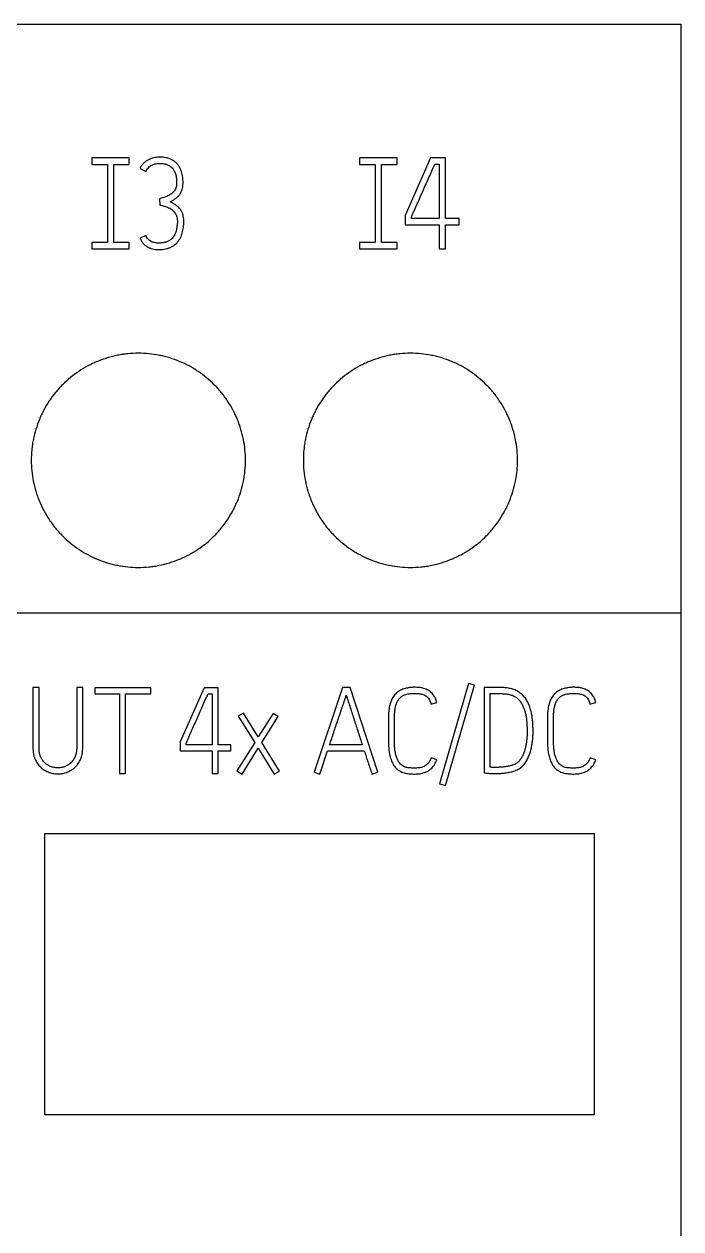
# Model space of a CAD drawing. Extents: x 0 to 420, y 0 to 297.
# Drawn here: x 133.32 to 145.58, y 210.68 to 233.19 of the extents above; entities that cross this region are included whole.
import ezdxf

# ---------------------------------------------------------------- set-up
doc = ezdxf.new("R2010")
doc.units = 0
doc.header["$LTSCALE"] = 23.1
doc.layers.add('10000_FRONT', color=7, linetype='CONTINUOUS')
doc.layers.add('10500_FRONT_LABELING', color=7, linetype='CONTINUOUS')

msp = doc.modelspace()

# ---------------------------------------------------------------- linework, layer by layer
at = {"layer": '10000_FRONT', "color": 7, "linetype": 'CONTINUOUS'}
for p, q in [((110.08, 233.191), (145.58, 233.191)), ((145.58, 233.191), (145.58, 143.191)), ((110.08, 222.191), (145.58, 222.191)), ((133.7, 212.811), (133.7, 218.071)), ((133.7, 218.071), (143.96, 218.071)), ((143.96, 218.071), (143.96, 212.811)), ((143.96, 212.811), (133.7, 212.811))]:
    msp.add_line(p, q, dxfattribs=at)
for points, knots in [([(137.45, 225.041), (137.45, 225.107), (137.446, 225.172), (137.434, 225.302), (137.424, 225.366), (137.399, 225.494), (137.383, 225.557), (137.355, 225.651), (137.345, 225.682), (137.323, 225.744), (137.311, 225.775), (137.273, 225.865), (137.218, 225.983), (137.151, 226.095), (137.097, 226.176), (137.078, 226.203), (137.039, 226.256), (137.019, 226.282), (136.957, 226.358), (136.913, 226.407), (136.774, 226.545), (136.674, 226.628), (136.551, 226.711), (136.537, 226.72), (136.51, 226.738), (136.495, 226.746), (136.453, 226.772), (136.424, 226.788), (136.338, 226.835), (136.279, 226.863), (136.158, 226.913), (136.097, 226.935), (136.003, 226.964), (135.971, 226.973), (135.907, 226.989), (135.875, 226.996), (135.778, 227.015), (135.648, 227.035), (135.517, 227.041), (135.386, 227.041), (135.321, 227.038), (135.222, 227.029), (135.189, 227.025), (135.124, 227.015), (134.962, 226.987), (134.806, 226.939), (134.654, 226.877), (134.624, 226.863), (134.579, 226.842), (134.564, 226.835), (134.535, 226.82), (134.462, 226.782), (134.391, 226.74), (134.229, 226.631), (134.128, 226.548), (134.011, 226.431), (133.988, 226.407), (133.944, 226.359), (133.923, 226.334), (133.861, 226.258), (133.822, 226.206), (133.75, 226.098), (133.717, 226.042), (133.67, 225.955), (133.656, 225.926), (133.627, 225.866), (133.614, 225.836), (133.577, 225.745), (133.533, 225.623), (133.501, 225.497), (133.482, 225.401), (133.476, 225.369), (133.467, 225.304), (133.463, 225.271), (133.453, 225.173), (133.45, 225.107), (133.45, 225.041)], [0, 0, 0, 0, 0.03125, 0.03125, 0.0625, 0.0625, 0.09375, 0.09375, 0.109375, 0.109375, 0.125, 0.125, 0.15625, 0.1875, 0.1875, 0.203125, 0.203125, 0.21875, 0.21875, 0.25, 0.25, 0.3125, 0.3125, 0.320312, 0.320312, 0.328125, 0.328125, 0.34375, 0.34375, 0.375, 0.375, 0.40625, 0.40625, 0.421875, 0.421875, 0.4375, 0.4375, 0.46875, 0.5, 0.5, 0.53125, 0.53125, 0.546875, 0.546875, 0.5625, 0.625, 0.625, 0.640625, 0.640625, 0.648438, 0.648438, 0.65625, 0.6875, 0.6875, 0.75, 0.75, 0.765625, 0.765625, 0.78125, 0.78125, 0.8125, 0.8125, 0.84375, 0.84375, 0.859375, 0.859375, 0.875, 0.875, 0.90625, 0.9375, 0.9375, 0.953125, 0.953125, 0.96875, 0.96875, 1, 1, 1, 1]), ([(142.53, 225.041), (142.53, 225.107), (142.526, 225.172), (142.514, 225.302), (142.504, 225.366), (142.479, 225.494), (142.463, 225.557), (142.435, 225.651), (142.425, 225.682), (142.403, 225.744), (142.391, 225.775), (142.353, 225.865), (142.298, 225.983), (142.231, 226.095), (142.177, 226.176), (142.158, 226.203), (142.119, 226.256), (142.099, 226.282), (142.037, 226.358), (141.993, 226.407), (141.854, 226.545), (141.754, 226.628), (141.631, 226.711), (141.617, 226.72), (141.59, 226.738), (141.575, 226.746), (141.533, 226.772), (141.504, 226.788), (141.418, 226.835), (141.359, 226.863), (141.238, 226.913), (141.177, 226.935), (141.083, 226.964), (141.051, 226.973), (140.987, 226.989), (140.955, 226.996), (140.858, 227.015), (140.728, 227.035), (140.597, 227.041), (140.466, 227.041), (140.401, 227.038), (140.302, 227.029), (140.269, 227.025), (140.204, 227.015), (140.042, 226.987), (139.886, 226.939), (139.734, 226.877), (139.704, 226.863), (139.659, 226.842), (139.644, 226.835), (139.615, 226.82), (139.542, 226.782), (139.471, 226.74), (139.309, 226.631), (139.208, 226.548), (139.091, 226.431), (139.068, 226.407), (139.024, 226.359), (139.003, 226.334), (138.941, 226.258), (138.902, 226.206), (138.83, 226.098), (138.797, 226.042), (138.75, 225.955), (138.736, 225.926), (138.707, 225.866), (138.694, 225.836), (138.657, 225.745), (138.613, 225.623), (138.581, 225.497), (138.562, 225.401), (138.556, 225.369), (138.547, 225.304), (138.543, 225.271), (138.533, 225.173), (138.53, 225.107), (138.53, 225.041)], [0, 0, 0, 0, 0.03125, 0.03125, 0.0625, 0.0625, 0.09375, 0.09375, 0.109375, 0.109375, 0.125, 0.125, 0.15625, 0.1875, 0.1875, 0.203125, 0.203125, 0.21875, 0.21875, 0.25, 0.25, 0.3125, 0.3125, 0.320312, 0.320312, 0.328125, 0.328125, 0.34375, 0.34375, 0.375, 0.375, 0.40625, 0.40625, 0.421875, 0.421875, 0.4375, 0.4375, 0.46875, 0.5, 0.5, 0.53125, 0.53125, 0.546875, 0.546875, 0.5625, 0.625, 0.625, 0.640625, 0.640625, 0.648438, 0.648438, 0.65625, 0.6875, 0.6875, 0.75, 0.75, 0.765625, 0.765625, 0.78125, 0.78125, 0.8125, 0.8125, 0.84375, 0.84375, 0.859375, 0.859375, 0.875, 0.875, 0.90625, 0.9375, 0.9375, 0.953125, 0.953125, 0.96875, 0.96875, 1, 1, 1, 1]), ([(133.45, 225.041), (133.45, 224.976), (133.453, 224.91), (133.466, 224.781), (133.475, 224.717), (133.5, 224.589), (133.516, 224.526), (133.545, 224.432), (133.555, 224.401), (133.577, 224.339), (133.589, 224.308), (133.626, 224.218), (133.682, 224.1), (133.748, 223.988), (133.803, 223.907), (133.821, 223.88), (133.86, 223.827), (133.88, 223.801), (133.943, 223.724), (133.987, 223.676), (134.125, 223.537), (134.226, 223.454), (134.349, 223.372), (134.362, 223.363), (134.39, 223.345), (134.404, 223.336), (134.447, 223.311), (134.475, 223.295), (134.562, 223.248), (134.621, 223.22), (134.742, 223.17), (134.803, 223.148), (134.897, 223.119), (134.929, 223.11), (134.993, 223.094), (135.025, 223.087), (135.122, 223.067), (135.252, 223.048), (135.382, 223.041), (135.513, 223.041), (135.579, 223.044), (135.677, 223.054), (135.71, 223.058), (135.776, 223.068), (135.808, 223.073), (135.904, 223.093), (135.968, 223.109), (136.093, 223.146), (136.154, 223.168), (136.245, 223.206), (136.275, 223.219), (136.32, 223.241), (136.335, 223.248), (136.365, 223.263), (136.438, 223.301), (136.508, 223.343), (136.671, 223.452), (136.772, 223.535), (136.888, 223.651), (136.911, 223.675), (136.955, 223.724), (136.976, 223.749), (137.038, 223.825), (137.077, 223.877), (137.149, 223.985), (137.183, 224.041), (137.229, 224.128), (137.244, 224.157), (137.272, 224.217), (137.285, 224.247), (137.323, 224.338), (137.367, 224.46), (137.398, 224.586), (137.418, 224.682), (137.423, 224.714), (137.433, 224.779), (137.437, 224.812), (137.447, 224.91), (137.45, 224.976), (137.45, 225.041)], [0, 0, 0, 0, 0.03125, 0.03125, 0.0625, 0.0625, 0.09375, 0.09375, 0.109375, 0.109375, 0.125, 0.125, 0.15625, 0.1875, 0.1875, 0.203125, 0.203125, 0.21875, 0.21875, 0.25, 0.25, 0.3125, 0.3125, 0.320312, 0.320312, 0.328125, 0.328125, 0.34375, 0.34375, 0.375, 0.375, 0.40625, 0.40625, 0.421875, 0.421875, 0.4375, 0.4375, 0.46875, 0.5, 0.5, 0.53125, 0.53125, 0.546875, 0.546875, 0.5625, 0.5625, 0.59375, 0.59375, 0.625, 0.625, 0.640625, 0.640625, 0.648438, 0.648438, 0.65625, 0.6875, 0.6875, 0.75, 0.75, 0.765625, 0.765625, 0.78125, 0.78125, 0.8125, 0.8125, 0.84375, 0.84375, 0.859375, 0.859375, 0.875, 0.875, 0.90625, 0.9375, 0.9375, 0.953125, 0.953125, 0.96875, 0.96875, 1, 1, 1, 1]), ([(138.53, 225.041), (138.53, 224.976), (138.533, 224.91), (138.546, 224.781), (138.555, 224.717), (138.58, 224.589), (138.596, 224.526), (138.625, 224.432), (138.635, 224.401), (138.657, 224.339), (138.669, 224.308), (138.706, 224.218), (138.762, 224.1), (138.828, 223.988), (138.883, 223.907), (138.901, 223.88), (138.94, 223.827), (138.96, 223.801), (139.023, 223.724), (139.067, 223.676), (139.205, 223.537), (139.306, 223.454), (139.429, 223.372), (139.442, 223.363), (139.47, 223.345), (139.484, 223.336), (139.527, 223.311), (139.555, 223.295), (139.642, 223.248), (139.701, 223.22), (139.822, 223.17), (139.883, 223.148), (139.977, 223.119), (140.009, 223.11), (140.073, 223.094), (140.105, 223.087), (140.202, 223.067), (140.332, 223.048), (140.462, 223.041), (140.593, 223.041), (140.659, 223.044), (140.757, 223.054), (140.79, 223.058), (140.856, 223.068), (140.888, 223.073), (140.984, 223.093), (141.048, 223.109), (141.173, 223.146), (141.234, 223.168), (141.325, 223.206), (141.355, 223.219), (141.4, 223.241), (141.415, 223.248), (141.445, 223.263), (141.518, 223.301), (141.588, 223.343), (141.751, 223.452), (141.852, 223.535), (141.968, 223.651), (141.991, 223.675), (142.035, 223.724), (142.056, 223.749), (142.118, 223.825), (142.157, 223.877), (142.229, 223.985), (142.263, 224.041), (142.309, 224.128), (142.324, 224.157), (142.352, 224.217), (142.365, 224.247), (142.403, 224.338), (142.447, 224.46), (142.478, 224.586), (142.498, 224.682), (142.503, 224.714), (142.513, 224.779), (142.517, 224.812), (142.527, 224.91), (142.53, 224.976), (142.53, 225.041)], [0, 0, 0, 0, 0.03125, 0.03125, 0.0625, 0.0625, 0.09375, 0.09375, 0.109375, 0.109375, 0.125, 0.125, 0.15625, 0.1875, 0.1875, 0.203125, 0.203125, 0.21875, 0.21875, 0.25, 0.25, 0.3125, 0.3125, 0.320312, 0.320312, 0.328125, 0.328125, 0.34375, 0.34375, 0.375, 0.375, 0.40625, 0.40625, 0.421875, 0.421875, 0.4375, 0.4375, 0.46875, 0.5, 0.5, 0.53125, 0.53125, 0.546875, 0.546875, 0.5625, 0.5625, 0.59375, 0.59375, 0.625, 0.625, 0.640625, 0.640625, 0.648438, 0.648438, 0.65625, 0.6875, 0.6875, 0.75, 0.75, 0.765625, 0.765625, 0.78125, 0.78125, 0.8125, 0.8125, 0.84375, 0.84375, 0.859375, 0.859375, 0.875, 0.875, 0.90625, 0.9375, 0.9375, 0.953125, 0.953125, 0.96875, 0.96875, 1, 1, 1, 1])]:
    msp.add_open_spline(points, degree=3, knots=knots, dxfattribs=at)
at = {"layer": '10500_FRONT_LABELING', "color": 7, "linetype": 'CONTINUOUS'}
for p, q in [((134.58, 230.691), (134.58, 230.571)), ((135.28, 230.691), (134.58, 230.691)), ((134.58, 230.571), (134.87, 230.571)), ((134.87, 230.571), (134.87, 229.111)), ((134.99, 229.111), (134.99, 230.571)), ((134.99, 230.571), (135.28, 230.571)), ((135.28, 230.571), (135.28, 230.691)), ((139.58, 230.691), (139.58, 230.571)), ((140.28, 230.691), (139.58, 230.691)), ((139.58, 230.571), (139.87, 230.571)), ((139.87, 230.571), (139.87, 229.111)), ((139.99, 229.111), (139.99, 230.571)), ((139.99, 230.571), (140.28, 230.571)), ((140.28, 230.571), (140.28, 230.691)), ((140.906, 230.691), (140.43, 229.616)), ((141.187, 230.691), (140.906, 230.691)), ((140.984, 230.573), (141.066, 230.573)), ((141.066, 230.573), (141.066, 229.56)), ((141.187, 229.56), (141.187, 230.691)), ((135.48, 230.493), (135.588, 230.439)), ((135.841, 229.927), (135.848, 229.81)), ((140.43, 229.616), (140.43, 229.442)), ((140.43, 229.442), (141.066, 229.442)), ((140.548, 229.56), (140.548, 229.59)), ((141.066, 229.56), (140.548, 229.56)), ((141.066, 229.442), (141.066, 228.991)), ((141.437, 229.56), (141.187, 229.56)), ((141.187, 228.991), (141.187, 229.442)), ((141.187, 229.442), (141.437, 229.442)), ((141.437, 229.442), (141.437, 229.56)), ((135.588, 229.244), (135.48, 229.194)), ((134.58, 229.111), (134.58, 228.991)), ((134.87, 229.111), (134.58, 229.111)), ((134.58, 228.991), (135.28, 228.991)), ((135.28, 229.111), (134.99, 229.111)), ((135.28, 228.991), (135.28, 229.111)), ((139.58, 229.111), (139.58, 228.991)), ((139.87, 229.111), (139.58, 229.111)), ((139.58, 228.991), (140.28, 228.991)), ((140.28, 229.111), (139.99, 229.111)), ((140.28, 228.991), (140.28, 229.111)), ((141.066, 228.991), (141.187, 228.991)), ((141.614, 220.869), (141.075, 218.994)), ((141.184, 218.963), (141.723, 220.838)), ((141.723, 220.838), (141.614, 220.869)), ((133.481, 220.794), (133.481, 219.666)), ((133.594, 220.794), (133.481, 220.794)), ((133.594, 219.666), (133.594, 220.794)), ((134.298, 220.794), (134.298, 219.666)), ((134.411, 220.794), (134.298, 220.794)), ((134.411, 219.666), (134.411, 220.794)), ((134.637, 220.789), (134.637, 220.676)), ((135.683, 220.789), (134.637, 220.789)), ((134.637, 220.676), (135.094, 220.676)), ((135.094, 220.676), (135.094, 219.191)), ((135.208, 219.191), (135.208, 220.676)), ((135.208, 220.676), (135.683, 220.676)), ((135.683, 220.676), (135.683, 220.789)), ((136.677, 220.791), (136.228, 219.779)), ((136.941, 220.791), (136.677, 220.791)), ((136.75, 220.68), (136.828, 220.68)), ((136.828, 220.68), (136.828, 219.726)), ((136.941, 219.726), (136.941, 220.791)), ((139.26, 220.794), (138.729, 219.216)), ((139.402, 220.794), (139.26, 220.794)), ((139.919, 219.216), (139.402, 220.794)), ((142.149, 220.798), (141.905, 220.796)), ((141.905, 220.796), (141.905, 219.202)), ((142.018, 219.307), (142.018, 220.683)), ((142.018, 220.683), (142.194, 220.683)), ((140.913, 220.487), (141.022, 220.514)), ((143.882, 220.487), (143.991, 220.514)), ((137.411, 220.319), (137.316, 220.259)), ((137.316, 220.259), (137.622, 219.768)), ((137.689, 219.873), (137.411, 220.319)), ((137.968, 220.314), (137.689, 219.873)), ((137.753, 219.768), (138.061, 220.254)), ((138.061, 220.254), (137.968, 220.314)), ((140.119, 220.225), (140.119, 219.804)), ((140.232, 219.804), (140.232, 220.225)), ((143.088, 220.225), (143.088, 219.804)), ((143.201, 219.804), (143.201, 220.225)), ((136.228, 219.779), (136.228, 219.615)), ((136.339, 219.726), (136.339, 219.755)), ((136.828, 219.726), (136.339, 219.726)), ((137.176, 219.726), (136.941, 219.726)), ((137.176, 219.615), (137.176, 219.726)), ((137.622, 219.768), (137.289, 219.24)), ((138.084, 219.234), (137.753, 219.768)), ((139.63, 219.726), (139.02, 219.726)), ((136.228, 219.615), (136.828, 219.615)), ((136.828, 219.615), (136.828, 219.191)), ((136.941, 219.191), (136.941, 219.615)), ((136.941, 219.615), (137.176, 219.615)), ((137.385, 219.18), (137.686, 219.662)), ((137.686, 219.662), (137.988, 219.176)), ((138.836, 219.18), (138.982, 219.613)), ((138.982, 219.613), (139.668, 219.613)), ((141.02, 219.444), (140.915, 219.482)), ((143.989, 219.444), (143.884, 219.482)), ((135.094, 219.191), (135.208, 219.191)), ((136.828, 219.191), (136.941, 219.191)), ((137.289, 219.24), (137.385, 219.18)), ((137.988, 219.176), (138.084, 219.234)), ((138.729, 219.216), (138.836, 219.18)), ((139.81, 219.18), (139.919, 219.216)), ((141.075, 218.994), (141.184, 218.963))]:
    msp.add_line(p, q, dxfattribs=at)
for points, knots in [([(136.043, 229.873), (136.059, 229.881), (136.074, 229.889), (136.103, 229.906), (136.118, 229.915), (136.139, 229.929), (136.146, 229.934), (136.159, 229.944), (136.166, 229.949), (136.179, 229.961), (136.185, 229.966), (136.197, 229.979), (136.203, 229.985), (136.22, 230.005), (136.23, 230.019), (136.243, 230.041), (136.247, 230.048), (136.254, 230.064), (136.258, 230.072), (136.267, 230.096), (136.272, 230.112), (136.279, 230.145), (136.281, 230.162), (136.283, 230.197), (136.284, 230.214), (136.284, 230.248), (136.283, 230.265), (136.28, 230.316), (136.275, 230.35), (136.264, 230.4), (136.26, 230.417), (136.249, 230.449), (136.243, 230.465), (136.23, 230.496), (136.222, 230.512), (136.208, 230.534), (136.204, 230.541), (136.194, 230.555), (136.189, 230.562), (136.172, 230.582), (136.161, 230.594), (136.142, 230.612), (136.135, 230.617), (136.122, 230.628), (136.115, 230.633), (136.079, 230.657), (136.048, 230.672), (136.007, 230.685), (135.998, 230.688), (135.982, 230.692), (135.957, 230.698), (135.914, 230.704), (135.88, 230.705), (135.845, 230.706), (135.828, 230.705), (135.776, 230.702), (135.743, 230.696), (135.702, 230.684), (135.693, 230.682), (135.677, 230.676), (135.669, 230.672), (135.645, 230.662), (135.615, 230.646), (135.587, 230.626), (135.567, 230.61), (135.56, 230.604), (135.548, 230.592), (135.542, 230.586), (135.524, 230.567), (135.514, 230.553), (135.5, 230.532), (135.495, 230.524), (135.487, 230.509), (135.483, 230.501), (135.48, 230.493)], [0, 0, 0, 0, 0.03125, 0.03125, 0.0625, 0.0625, 0.078125, 0.078125, 0.09375, 0.09375, 0.109375, 0.109375, 0.125, 0.125, 0.15625, 0.15625, 0.171875, 0.171875, 0.1875, 0.1875, 0.21875, 0.21875, 0.25, 0.25, 0.28125, 0.28125, 0.3125, 0.3125, 0.375, 0.375, 0.40625, 0.40625, 0.4375, 0.4375, 0.46875, 0.46875, 0.484375, 0.484375, 0.5, 0.5, 0.53125, 0.53125, 0.546875, 0.546875, 0.5625, 0.5625, 0.625, 0.625, 0.640625, 0.640625, 0.65625, 0.6875, 0.71875, 0.71875, 0.75, 0.75, 0.8125, 0.8125, 0.828125, 0.828125, 0.84375, 0.84375, 0.875, 0.90625, 0.90625, 0.921875, 0.921875, 0.9375, 0.9375, 0.96875, 0.96875, 0.984375, 0.984375, 1, 1, 1, 1]), ([(135.588, 230.439), (135.595, 230.452), (135.602, 230.464), (135.617, 230.487), (135.626, 230.498), (135.645, 230.518), (135.656, 230.527), (135.679, 230.544), (135.691, 230.551), (135.716, 230.563), (135.73, 230.568), (135.757, 230.577), (135.77, 230.58), (135.798, 230.584), (135.812, 230.586), (135.84, 230.588), (135.855, 230.588), (135.897, 230.587), (135.925, 230.584), (135.959, 230.576), (135.966, 230.574), (135.98, 230.569), (135.986, 230.567), (136.006, 230.559), (136.019, 230.553), (136.036, 230.541), (136.042, 230.537), (136.053, 230.528), (136.059, 230.524), (136.074, 230.509), (136.084, 230.499), (136.097, 230.482), (136.101, 230.476), (136.109, 230.464), (136.12, 230.447), (136.129, 230.428), (136.139, 230.402), (136.144, 230.388), (136.151, 230.361), (136.154, 230.347), (136.161, 230.306), (136.163, 230.278), (136.164, 230.236), (136.164, 230.222), (136.163, 230.194), (136.161, 230.18), (136.157, 230.152), (136.153, 230.139), (136.144, 230.112), (136.137, 230.1), (136.126, 230.082), (136.122, 230.076), (136.114, 230.065), (136.109, 230.059), (136.095, 230.044), (136.085, 230.034), (136.063, 230.016), (136.051, 230.008), (136.027, 229.994), (136.015, 229.987), (135.989, 229.975), (135.976, 229.97), (135.949, 229.961), (135.936, 229.956), (135.895, 229.944), (135.868, 229.935), (135.841, 229.927)], [0, 0, 0, 0, 0.03125, 0.03125, 0.0625, 0.0625, 0.09375, 0.09375, 0.125, 0.125, 0.15625, 0.15625, 0.1875, 0.1875, 0.21875, 0.21875, 0.25, 0.25, 0.3125, 0.3125, 0.328125, 0.328125, 0.34375, 0.34375, 0.375, 0.375, 0.390625, 0.390625, 0.40625, 0.40625, 0.4375, 0.4375, 0.453125, 0.453125, 0.46875, 0.5, 0.5, 0.53125, 0.53125, 0.5625, 0.5625, 0.625, 0.625, 0.65625, 0.65625, 0.6875, 0.6875, 0.71875, 0.71875, 0.75, 0.75, 0.765625, 0.765625, 0.78125, 0.78125, 0.8125, 0.8125, 0.84375, 0.84375, 0.875, 0.875, 0.90625, 0.90625, 0.9375, 0.9375, 1, 1, 1, 1]), ([(140.548, 229.59), (140.552, 229.6), (140.557, 229.611), (140.566, 229.631), (140.571, 229.641), (140.585, 229.672), (140.594, 229.692), (140.621, 229.754), (140.639, 229.795), (140.676, 229.877), (140.694, 229.918), (140.73, 229.999), (140.749, 230.04), (140.785, 230.122), (140.803, 230.163), (140.84, 230.245), (140.858, 230.286), (140.894, 230.368), (140.912, 230.409), (140.939, 230.471), (140.948, 230.491), (140.966, 230.532), (140.975, 230.553), (140.984, 230.573)], [0, 0, 0, 0, 0.03125, 0.03125, 0.0625, 0.0625, 0.125, 0.125, 0.25, 0.25, 0.375, 0.375, 0.5, 0.5, 0.625, 0.625, 0.75, 0.75, 0.875, 0.875, 0.9375, 0.9375, 1, 1, 1, 1]), ([(135.48, 229.194), (135.487, 229.178), (135.495, 229.162), (135.513, 229.131), (135.522, 229.116), (135.539, 229.095), (135.545, 229.088), (135.557, 229.075), (135.564, 229.069), (135.584, 229.052), (135.599, 229.042), (135.622, 229.028), (135.63, 229.024), (135.646, 229.016), (135.654, 229.012), (135.679, 229.002), (135.696, 228.997), (135.731, 228.988), (135.748, 228.985), (135.775, 228.982), (135.784, 228.981), (135.802, 228.98), (135.811, 228.98), (135.856, 228.979), (135.892, 228.981), (135.944, 228.988), (135.962, 228.992), (135.988, 228.998), (135.997, 229.001), (136.014, 229.007), (136.023, 229.01), (136.048, 229.019), (136.064, 229.027), (136.087, 229.04), (136.095, 229.045), (136.11, 229.055), (136.118, 229.06), (136.153, 229.087), (136.178, 229.113), (136.205, 229.149), (136.21, 229.157), (136.22, 229.172), (136.233, 229.195), (136.245, 229.22), (136.258, 229.253), (136.264, 229.27), (136.274, 229.304), (136.279, 229.322), (136.289, 229.374), (136.294, 229.409), (136.297, 229.463), (136.298, 229.48), (136.298, 229.516), (136.298, 229.534), (136.295, 229.57), (136.292, 229.587), (136.287, 229.614), (136.284, 229.622), (136.279, 229.64), (136.276, 229.648), (136.267, 229.673), (136.259, 229.689), (136.246, 229.713), (136.241, 229.72), (136.23, 229.735), (136.225, 229.742), (136.207, 229.763), (136.195, 229.775), (136.167, 229.798), (136.152, 229.809), (136.122, 229.829), (136.106, 229.838), (136.075, 229.856), (136.059, 229.865), (136.043, 229.873)], [0, 0, 0, 0, 0.03125, 0.03125, 0.0625, 0.0625, 0.078125, 0.078125, 0.09375, 0.09375, 0.125, 0.125, 0.140625, 0.140625, 0.15625, 0.15625, 0.1875, 0.1875, 0.21875, 0.21875, 0.234375, 0.234375, 0.25, 0.25, 0.3125, 0.3125, 0.34375, 0.34375, 0.359375, 0.359375, 0.375, 0.375, 0.40625, 0.40625, 0.421875, 0.421875, 0.4375, 0.4375, 0.5, 0.5, 0.515625, 0.515625, 0.53125, 0.5625, 0.5625, 0.59375, 0.59375, 0.625, 0.625, 0.6875, 0.6875, 0.71875, 0.71875, 0.75, 0.75, 0.78125, 0.78125, 0.796875, 0.796875, 0.8125, 0.8125, 0.84375, 0.84375, 0.859375, 0.859375, 0.875, 0.875, 0.90625, 0.90625, 0.9375, 0.9375, 0.96875, 0.96875, 1, 1, 1, 1]), ([(135.848, 229.81), (135.877, 229.805), (135.905, 229.798), (135.961, 229.782), (135.989, 229.773), (136.028, 229.753), (136.041, 229.746), (136.066, 229.73), (136.078, 229.722), (136.1, 229.702), (136.11, 229.692), (136.129, 229.669), (136.138, 229.657), (136.149, 229.638), (136.152, 229.632), (136.158, 229.618), (136.161, 229.611), (136.169, 229.591), (136.172, 229.576), (136.176, 229.548), (136.177, 229.533), (136.178, 229.503), (136.178, 229.489), (136.176, 229.445), (136.172, 229.416), (136.165, 229.373), (136.162, 229.359), (136.155, 229.33), (136.151, 229.316), (136.137, 229.274), (136.125, 229.248), (136.101, 229.21), (136.091, 229.199), (136.071, 229.178), (136.06, 229.168), (136.043, 229.155), (136.036, 229.15), (136.024, 229.143), (136.017, 229.139), (135.998, 229.129), (135.984, 229.124), (135.963, 229.117), (135.956, 229.115), (135.941, 229.111), (135.92, 229.106), (135.883, 229.101), (135.854, 229.1), (135.824, 229.1), (135.809, 229.1), (135.78, 229.103), (135.765, 229.105), (135.736, 229.111), (135.722, 229.115), (135.694, 229.125), (135.681, 229.132), (135.663, 229.145), (135.657, 229.149), (135.646, 229.159), (135.641, 229.164), (135.626, 229.18), (135.617, 229.192), (135.601, 229.217), (135.594, 229.23), (135.588, 229.244)], [0, 0, 0, 0, 0.0625, 0.0625, 0.125, 0.125, 0.15625, 0.15625, 0.1875, 0.1875, 0.21875, 0.21875, 0.25, 0.25, 0.265625, 0.265625, 0.28125, 0.28125, 0.3125, 0.3125, 0.34375, 0.34375, 0.375, 0.375, 0.4375, 0.4375, 0.46875, 0.46875, 0.5, 0.5, 0.5625, 0.5625, 0.59375, 0.59375, 0.625, 0.625, 0.640625, 0.640625, 0.65625, 0.65625, 0.6875, 0.6875, 0.703125, 0.703125, 0.71875, 0.75, 0.78125, 0.78125, 0.8125, 0.8125, 0.84375, 0.84375, 0.875, 0.875, 0.90625, 0.90625, 0.921875, 0.921875, 0.9375, 0.9375, 0.96875, 0.96875, 1, 1, 1, 1]), ([(136.339, 219.755), (136.344, 219.765), (136.348, 219.774), (136.357, 219.793), (136.361, 219.803), (136.374, 219.832), (136.383, 219.851), (136.409, 219.909), (136.426, 219.947), (136.46, 220.025), (136.477, 220.063), (136.511, 220.14), (136.529, 220.179), (136.563, 220.256), (136.597, 220.333), (136.631, 220.41), (136.665, 220.487), (136.682, 220.526), (136.708, 220.584), (136.716, 220.603), (136.733, 220.642), (136.742, 220.661), (136.75, 220.68)], [0, 0, 0, 0, 0.03125, 0.03125, 0.0625, 0.0625, 0.125, 0.125, 0.25, 0.25, 0.375, 0.375, 0.5, 0.5, 0.625, 0.75, 0.75, 0.875, 0.875, 0.9375, 0.9375, 1, 1, 1, 1]), ([(139.02, 219.726), (139.046, 219.803), (139.072, 219.881), (139.123, 220.035), (139.149, 220.112), (139.202, 220.266), (139.228, 220.343), (139.267, 220.458), (139.28, 220.497), (139.305, 220.574), (139.318, 220.613), (139.331, 220.652)], [0, 0, 0, 0, 0.25, 0.25, 0.5, 0.5, 0.75, 0.75, 0.875, 0.875, 1, 1, 1, 1]), ([(139.331, 220.652), (139.344, 220.613), (139.356, 220.574), (139.38, 220.497), (139.393, 220.459), (139.43, 220.343), (139.455, 220.266), (139.505, 220.112), (139.531, 220.035), (139.581, 219.881), (139.606, 219.803), (139.63, 219.726)], [0, 0, 0, 0, 0.125, 0.125, 0.25, 0.25, 0.5, 0.5, 0.75, 0.75, 1, 1, 1, 1]), ([(141.022, 220.514), (141.018, 220.544), (141.01, 220.572), (140.994, 220.606), (140.99, 220.612), (140.983, 220.625), (140.971, 220.644), (140.958, 220.662), (140.938, 220.684), (140.928, 220.695), (140.905, 220.715), (140.894, 220.724), (140.869, 220.741), (140.856, 220.748), (140.83, 220.762), (140.816, 220.768), (140.788, 220.778), (140.774, 220.782), (140.745, 220.789), (140.73, 220.792), (140.686, 220.798), (140.657, 220.8), (140.597, 220.801), (140.568, 220.8), (140.509, 220.794), (140.479, 220.789), (140.422, 220.776), (140.394, 220.767), (140.353, 220.748), (140.339, 220.742), (140.314, 220.727), (140.289, 220.71), (140.266, 220.691), (140.245, 220.67), (140.235, 220.659), (140.217, 220.636), (140.209, 220.624), (140.193, 220.598), (140.186, 220.585), (140.167, 220.545), (140.157, 220.517), (140.142, 220.461), (140.136, 220.432), (140.122, 220.344), (140.119, 220.285), (140.119, 220.225)], [0, 0, 0, 0, 0.0625, 0.0625, 0.078125, 0.078125, 0.09375, 0.125, 0.125, 0.15625, 0.15625, 0.1875, 0.1875, 0.21875, 0.21875, 0.25, 0.25, 0.28125, 0.28125, 0.3125, 0.3125, 0.375, 0.375, 0.4375, 0.4375, 0.5, 0.5, 0.5625, 0.5625, 0.59375, 0.59375, 0.625, 0.65625, 0.65625, 0.6875, 0.6875, 0.71875, 0.71875, 0.75, 0.75, 0.8125, 0.8125, 0.875, 0.875, 1, 1, 1, 1]), ([(140.232, 220.225), (140.232, 220.248), (140.232, 220.271), (140.234, 220.317), (140.236, 220.339), (140.241, 220.384), (140.245, 220.407), (140.254, 220.451), (140.261, 220.473), (140.273, 220.506), (140.277, 220.516), (140.287, 220.537), (140.292, 220.547), (140.31, 220.577), (140.325, 220.594), (140.345, 220.614), (140.35, 220.618), (140.359, 220.625), (140.363, 220.628), (140.378, 220.638), (140.387, 220.644), (140.408, 220.655), (140.418, 220.659), (140.44, 220.666), (140.451, 220.67), (140.474, 220.675), (140.485, 220.677), (140.508, 220.68), (140.519, 220.681), (140.553, 220.685), (140.576, 220.686), (140.621, 220.687), (140.645, 220.687), (140.69, 220.683), (140.713, 220.68), (140.746, 220.672), (140.757, 220.669), (140.779, 220.661), (140.789, 220.656), (140.81, 220.646), (140.819, 220.639), (140.837, 220.625), (140.846, 220.618), (140.857, 220.605), (140.861, 220.601), (140.868, 220.592), (140.871, 220.587), (140.881, 220.572), (140.886, 220.562), (140.896, 220.542), (140.9, 220.531), (140.907, 220.51), (140.91, 220.499), (140.913, 220.487)], [0, 0, 0, 0, 0.0625, 0.0625, 0.125, 0.125, 0.1875, 0.1875, 0.25, 0.25, 0.28125, 0.28125, 0.3125, 0.3125, 0.375, 0.375, 0.390625, 0.390625, 0.40625, 0.40625, 0.4375, 0.4375, 0.46875, 0.46875, 0.5, 0.5, 0.53125, 0.53125, 0.5625, 0.5625, 0.625, 0.625, 0.6875, 0.6875, 0.75, 0.75, 0.78125, 0.78125, 0.8125, 0.8125, 0.84375, 0.84375, 0.875, 0.875, 0.890625, 0.890625, 0.90625, 0.90625, 0.9375, 0.9375, 0.96875, 0.96875, 1, 1, 1, 1]), ([(141.905, 219.202), (141.919, 219.201), (141.933, 219.2), (141.961, 219.197), (141.974, 219.196), (142.002, 219.193), (142.016, 219.192), (142.044, 219.191), (142.058, 219.19), (142.099, 219.189), (142.127, 219.189), (142.182, 219.191), (142.209, 219.192), (142.264, 219.197), (142.292, 219.2), (142.347, 219.208), (142.374, 219.213), (142.415, 219.222), (142.429, 219.226), (142.456, 219.233), (142.469, 219.238), (142.495, 219.247), (142.508, 219.253), (142.534, 219.265), (142.546, 219.271), (142.57, 219.286), (142.582, 219.294), (142.604, 219.311), (142.615, 219.32), (142.634, 219.34), (142.644, 219.35), (142.661, 219.372), (142.669, 219.383), (142.685, 219.407), (142.693, 219.418), (142.707, 219.443), (142.713, 219.455), (142.732, 219.492), (142.743, 219.518), (142.762, 219.57), (142.77, 219.597), (142.784, 219.651), (142.791, 219.678), (142.801, 219.733), (142.805, 219.76), (142.812, 219.815), (142.814, 219.842), (142.818, 219.898), (142.819, 219.925), (142.819, 219.981), (142.819, 220.009), (142.818, 220.065), (142.817, 220.093), (142.814, 220.148), (142.811, 220.176), (142.805, 220.231), (142.802, 220.258), (142.794, 220.299), (142.791, 220.313), (142.786, 220.34), (142.782, 220.354), (142.776, 220.381), (142.772, 220.394), (142.764, 220.421), (142.759, 220.435), (142.745, 220.474), (142.733, 220.5), (142.714, 220.537), (142.707, 220.549), (142.692, 220.573), (142.684, 220.585), (142.667, 220.607), (142.658, 220.618), (142.64, 220.639), (142.63, 220.65), (142.611, 220.669), (142.6, 220.678), (142.584, 220.692), (142.578, 220.696), (142.567, 220.704), (142.561, 220.708), (142.531, 220.728), (142.506, 220.74), (142.467, 220.756), (142.454, 220.761), (142.427, 220.769), (142.414, 220.773), (142.372, 220.783), (142.345, 220.787), (142.289, 220.793), (142.261, 220.795), (142.219, 220.797), (142.205, 220.797), (142.177, 220.798), (142.163, 220.798), (142.149, 220.798)], [0, 0, 0, 0, 0.015625, 0.015625, 0.03125, 0.03125, 0.046875, 0.046875, 0.0625, 0.0625, 0.09375, 0.09375, 0.125, 0.125, 0.15625, 0.15625, 0.1875, 0.1875, 0.203125, 0.203125, 0.21875, 0.21875, 0.234375, 0.234375, 0.25, 0.25, 0.265625, 0.265625, 0.28125, 0.28125, 0.296875, 0.296875, 0.3125, 0.3125, 0.328125, 0.328125, 0.34375, 0.34375, 0.375, 0.375, 0.40625, 0.40625, 0.4375, 0.4375, 0.46875, 0.46875, 0.5, 0.5, 0.53125, 0.53125, 0.5625, 0.5625, 0.59375, 0.59375, 0.625, 0.625, 0.65625, 0.65625, 0.671875, 0.671875, 0.6875, 0.6875, 0.703125, 0.703125, 0.71875, 0.71875, 0.75, 0.75, 0.765625, 0.765625, 0.78125, 0.78125, 0.796875, 0.796875, 0.8125, 0.8125, 0.828125, 0.828125, 0.835938, 0.835938, 0.84375, 0.84375, 0.875, 0.875, 0.890625, 0.890625, 0.90625, 0.90625, 0.9375, 0.9375, 0.96875, 0.96875, 0.984375, 0.984375, 1, 1, 1, 1]), ([(142.194, 220.683), (142.216, 220.683), (142.239, 220.682), (142.284, 220.68), (142.307, 220.678), (142.34, 220.674), (142.351, 220.672), (142.374, 220.667), (142.385, 220.665), (142.407, 220.658), (142.418, 220.655), (142.439, 220.647), (142.449, 220.642), (142.47, 220.632), (142.48, 220.627), (142.5, 220.615), (142.509, 220.608), (142.536, 220.588), (142.552, 220.572), (142.574, 220.546), (142.581, 220.536), (142.594, 220.518), (142.613, 220.489), (142.628, 220.459), (142.646, 220.418), (142.654, 220.396), (142.668, 220.353), (142.674, 220.331), (142.684, 220.287), (142.688, 220.265), (142.695, 220.22), (142.697, 220.198), (142.701, 220.153), (142.703, 220.131), (142.705, 220.086), (142.706, 220.064), (142.708, 220.019), (142.708, 219.996), (142.708, 219.951), (142.708, 219.928), (142.706, 219.884), (142.705, 219.861), (142.701, 219.817), (142.696, 219.772), (142.688, 219.728), (142.679, 219.684), (142.674, 219.662), (142.656, 219.596), (142.64, 219.554), (142.609, 219.493), (142.598, 219.474), (142.571, 219.438), (142.557, 219.42), (142.536, 219.401), (142.532, 219.397), (142.523, 219.39), (142.509, 219.38), (142.495, 219.371), (142.475, 219.361), (142.464, 219.356), (142.443, 219.348), (142.432, 219.345), (142.4, 219.335), (142.378, 219.329), (142.334, 219.32), (142.312, 219.317), (142.267, 219.311), (142.245, 219.309), (142.211, 219.307), (142.199, 219.306), (142.177, 219.305), (142.165, 219.305), (142.131, 219.304), (142.109, 219.305), (142.075, 219.305), (142.063, 219.304), (142.041, 219.305), (142.03, 219.306), (142.018, 219.307)], [0, 0, 0, 0, 0.03125, 0.03125, 0.0625, 0.0625, 0.078125, 0.078125, 0.09375, 0.09375, 0.109375, 0.109375, 0.125, 0.125, 0.140625, 0.140625, 0.15625, 0.15625, 0.1875, 0.1875, 0.203125, 0.203125, 0.21875, 0.25, 0.25, 0.28125, 0.28125, 0.3125, 0.3125, 0.34375, 0.34375, 0.375, 0.375, 0.40625, 0.40625, 0.4375, 0.4375, 0.46875, 0.46875, 0.5, 0.5, 0.53125, 0.53125, 0.5625, 0.59375, 0.59375, 0.625, 0.625, 0.6875, 0.6875, 0.71875, 0.71875, 0.75, 0.75, 0.757812, 0.757812, 0.765625, 0.78125, 0.78125, 0.796875, 0.796875, 0.8125, 0.8125, 0.84375, 0.84375, 0.875, 0.875, 0.90625, 0.90625, 0.921875, 0.921875, 0.9375, 0.9375, 0.96875, 0.96875, 0.984375, 0.984375, 1, 1, 1, 1]), ([(143.991, 220.514), (143.987, 220.544), (143.979, 220.572), (143.963, 220.606), (143.96, 220.612), (143.952, 220.625), (143.941, 220.644), (143.927, 220.662), (143.908, 220.684), (143.897, 220.695), (143.875, 220.715), (143.863, 220.724), (143.838, 220.741), (143.826, 220.748), (143.799, 220.762), (143.785, 220.768), (143.757, 220.778), (143.743, 220.782), (143.714, 220.789), (143.699, 220.792), (143.655, 220.798), (143.626, 220.8), (143.567, 220.801), (143.537, 220.8), (143.478, 220.794), (143.449, 220.789), (143.391, 220.776), (143.363, 220.767), (143.322, 220.748), (143.308, 220.742), (143.283, 220.727), (143.258, 220.71), (143.236, 220.691), (143.214, 220.67), (143.204, 220.659), (143.186, 220.636), (143.178, 220.624), (143.163, 220.598), (143.156, 220.585), (143.136, 220.545), (143.127, 220.517), (143.111, 220.461), (143.105, 220.432), (143.091, 220.344), (143.088, 220.285), (143.088, 220.225)], [0, 0, 0, 0, 0.0625, 0.0625, 0.078125, 0.078125, 0.09375, 0.125, 0.125, 0.15625, 0.15625, 0.1875, 0.1875, 0.21875, 0.21875, 0.25, 0.25, 0.28125, 0.28125, 0.3125, 0.3125, 0.375, 0.375, 0.4375, 0.4375, 0.5, 0.5, 0.5625, 0.5625, 0.59375, 0.59375, 0.625, 0.65625, 0.65625, 0.6875, 0.6875, 0.71875, 0.71875, 0.75, 0.75, 0.8125, 0.8125, 0.875, 0.875, 1, 1, 1, 1]), ([(143.201, 220.225), (143.201, 220.248), (143.201, 220.271), (143.204, 220.317), (143.205, 220.339), (143.211, 220.384), (143.214, 220.407), (143.224, 220.451), (143.23, 220.473), (143.242, 220.506), (143.246, 220.516), (143.256, 220.537), (143.262, 220.547), (143.28, 220.577), (143.294, 220.594), (143.315, 220.614), (143.319, 220.618), (143.328, 220.625), (143.333, 220.628), (143.347, 220.638), (143.357, 220.644), (143.377, 220.655), (143.387, 220.659), (143.409, 220.666), (143.421, 220.67), (143.443, 220.675), (143.454, 220.677), (143.477, 220.68), (143.488, 220.681), (143.522, 220.685), (143.545, 220.686), (143.591, 220.687), (143.614, 220.687), (143.659, 220.683), (143.682, 220.68), (143.716, 220.672), (143.727, 220.669), (143.748, 220.661), (143.759, 220.656), (143.779, 220.646), (143.789, 220.639), (143.807, 220.625), (143.815, 220.618), (143.826, 220.605), (143.83, 220.601), (143.837, 220.592), (143.84, 220.587), (143.85, 220.572), (143.855, 220.562), (143.865, 220.542), (143.869, 220.531), (143.877, 220.51), (143.88, 220.499), (143.882, 220.487)], [0, 0, 0, 0, 0.0625, 0.0625, 0.125, 0.125, 0.1875, 0.1875, 0.25, 0.25, 0.28125, 0.28125, 0.3125, 0.3125, 0.375, 0.375, 0.390625, 0.390625, 0.40625, 0.40625, 0.4375, 0.4375, 0.46875, 0.46875, 0.5, 0.5, 0.53125, 0.53125, 0.5625, 0.5625, 0.625, 0.625, 0.6875, 0.6875, 0.75, 0.75, 0.78125, 0.78125, 0.8125, 0.8125, 0.84375, 0.84375, 0.875, 0.875, 0.890625, 0.890625, 0.90625, 0.90625, 0.9375, 0.9375, 0.96875, 0.96875, 1, 1, 1, 1]), ([(140.119, 219.804), (140.119, 219.774), (140.119, 219.744), (140.122, 219.684), (140.125, 219.654), (140.132, 219.595), (140.137, 219.565), (140.147, 219.521), (140.15, 219.507), (140.158, 219.478), (140.163, 219.463), (140.173, 219.435), (140.178, 219.421), (140.19, 219.393), (140.197, 219.38), (140.212, 219.353), (140.22, 219.341), (140.238, 219.316), (140.247, 219.304), (140.263, 219.288), (140.268, 219.282), (140.279, 219.272), (140.285, 219.267), (140.303, 219.254), (140.316, 219.245), (140.342, 219.23), (140.355, 219.223), (140.383, 219.211), (140.397, 219.206), (140.426, 219.197), (140.441, 219.194), (140.47, 219.188), (140.485, 219.186), (140.515, 219.183), (140.531, 219.182), (140.561, 219.181), (140.576, 219.181), (140.621, 219.18), (140.651, 219.181), (140.696, 219.185), (140.71, 219.187), (140.74, 219.193), (140.755, 219.196), (140.799, 219.209), (140.827, 219.221), (140.866, 219.244), (140.879, 219.253), (140.904, 219.271), (140.927, 219.29), (140.947, 219.313), (140.962, 219.33), (140.966, 219.336), (140.975, 219.349), (140.979, 219.355), (140.999, 219.387), (141.011, 219.415), (141.02, 219.444)], [0, 0, 0, 0, 0.0625, 0.0625, 0.125, 0.125, 0.1875, 0.1875, 0.21875, 0.21875, 0.25, 0.25, 0.28125, 0.28125, 0.3125, 0.3125, 0.34375, 0.34375, 0.375, 0.375, 0.390625, 0.390625, 0.40625, 0.40625, 0.4375, 0.4375, 0.46875, 0.46875, 0.5, 0.5, 0.53125, 0.53125, 0.5625, 0.5625, 0.59375, 0.59375, 0.625, 0.625, 0.6875, 0.6875, 0.71875, 0.71875, 0.75, 0.75, 0.8125, 0.8125, 0.84375, 0.84375, 0.875, 0.90625, 0.90625, 0.921875, 0.921875, 0.9375, 0.9375, 1, 1, 1, 1]), ([(140.915, 219.482), (140.907, 219.46), (140.898, 219.438), (140.88, 219.408), (140.873, 219.398), (140.858, 219.38), (140.85, 219.372), (140.832, 219.356), (140.823, 219.348), (140.804, 219.335), (140.794, 219.329), (140.772, 219.318), (140.761, 219.313), (140.739, 219.306), (140.728, 219.303), (140.704, 219.298), (140.692, 219.296), (140.669, 219.294), (140.657, 219.293), (140.621, 219.291), (140.598, 219.291), (140.562, 219.292), (140.55, 219.293), (140.526, 219.294), (140.514, 219.295), (140.479, 219.299), (140.455, 219.302), (140.427, 219.312), (140.422, 219.314), (140.411, 219.319), (140.405, 219.321), (140.39, 219.33), (140.38, 219.336), (140.361, 219.351), (140.352, 219.359), (140.336, 219.376), (140.328, 219.385), (140.314, 219.404), (140.308, 219.414), (140.296, 219.435), (140.291, 219.446), (140.277, 219.478), (140.268, 219.5), (140.255, 219.545), (140.25, 219.569), (140.242, 219.615), (140.24, 219.639), (140.233, 219.709), (140.232, 219.757), (140.232, 219.804)], [0, 0, 0, 0, 0.0625, 0.0625, 0.09375, 0.09375, 0.125, 0.125, 0.15625, 0.15625, 0.1875, 0.1875, 0.21875, 0.21875, 0.25, 0.25, 0.28125, 0.28125, 0.3125, 0.3125, 0.375, 0.375, 0.40625, 0.40625, 0.4375, 0.4375, 0.5, 0.5, 0.515625, 0.515625, 0.53125, 0.53125, 0.5625, 0.5625, 0.59375, 0.59375, 0.625, 0.625, 0.65625, 0.65625, 0.6875, 0.6875, 0.75, 0.75, 0.8125, 0.8125, 0.875, 0.875, 1, 1, 1, 1]), ([(143.088, 219.804), (143.088, 219.774), (143.088, 219.744), (143.091, 219.684), (143.094, 219.654), (143.101, 219.595), (143.106, 219.565), (143.116, 219.521), (143.119, 219.507), (143.128, 219.478), (143.132, 219.463), (143.142, 219.435), (143.147, 219.421), (143.16, 219.393), (143.166, 219.38), (143.181, 219.353), (143.189, 219.341), (143.207, 219.316), (143.216, 219.304), (143.232, 219.288), (143.237, 219.282), (143.249, 219.272), (143.254, 219.267), (143.272, 219.254), (143.285, 219.245), (143.311, 219.23), (143.324, 219.223), (143.352, 219.211), (143.366, 219.206), (143.395, 219.197), (143.41, 219.194), (143.439, 219.188), (143.455, 219.186), (143.485, 219.183), (143.5, 219.182), (143.53, 219.181), (143.545, 219.181), (143.59, 219.18), (143.62, 219.181), (143.665, 219.185), (143.68, 219.187), (143.71, 219.193), (143.725, 219.196), (143.768, 219.209), (143.796, 219.221), (143.836, 219.244), (143.849, 219.253), (143.873, 219.271), (143.896, 219.29), (143.916, 219.313), (143.931, 219.33), (143.935, 219.336), (143.944, 219.349), (143.948, 219.355), (143.968, 219.387), (143.981, 219.415), (143.989, 219.444)], [0, 0, 0, 0, 0.0625, 0.0625, 0.125, 0.125, 0.1875, 0.1875, 0.21875, 0.21875, 0.25, 0.25, 0.28125, 0.28125, 0.3125, 0.3125, 0.34375, 0.34375, 0.375, 0.375, 0.390625, 0.390625, 0.40625, 0.40625, 0.4375, 0.4375, 0.46875, 0.46875, 0.5, 0.5, 0.53125, 0.53125, 0.5625, 0.5625, 0.59375, 0.59375, 0.625, 0.625, 0.6875, 0.6875, 0.71875, 0.71875, 0.75, 0.75, 0.8125, 0.8125, 0.84375, 0.84375, 0.875, 0.90625, 0.90625, 0.921875, 0.921875, 0.9375, 0.9375, 1, 1, 1, 1]), ([(143.884, 219.482), (143.877, 219.46), (143.867, 219.438), (143.849, 219.408), (143.843, 219.398), (143.827, 219.38), (143.819, 219.372), (143.802, 219.356), (143.792, 219.348), (143.773, 219.335), (143.763, 219.329), (143.742, 219.318), (143.731, 219.313), (143.708, 219.306), (143.697, 219.303), (143.674, 219.298), (143.662, 219.296), (143.638, 219.294), (143.626, 219.293), (143.591, 219.291), (143.567, 219.291), (143.531, 219.292), (143.519, 219.293), (143.496, 219.294), (143.484, 219.295), (143.448, 219.299), (143.425, 219.302), (143.396, 219.312), (143.391, 219.314), (143.38, 219.319), (143.375, 219.321), (143.359, 219.33), (143.349, 219.336), (143.33, 219.351), (143.321, 219.359), (143.305, 219.376), (143.297, 219.385), (143.283, 219.404), (143.277, 219.414), (143.266, 219.435), (143.26, 219.446), (143.246, 219.478), (143.238, 219.5), (143.225, 219.545), (143.219, 219.569), (143.212, 219.615), (143.209, 219.639), (143.203, 219.709), (143.201, 219.757), (143.201, 219.804)], [0, 0, 0, 0, 0.0625, 0.0625, 0.09375, 0.09375, 0.125, 0.125, 0.15625, 0.15625, 0.1875, 0.1875, 0.21875, 0.21875, 0.25, 0.25, 0.28125, 0.28125, 0.3125, 0.3125, 0.375, 0.375, 0.40625, 0.40625, 0.4375, 0.4375, 0.5, 0.5, 0.515625, 0.515625, 0.53125, 0.53125, 0.5625, 0.5625, 0.59375, 0.59375, 0.625, 0.625, 0.65625, 0.65625, 0.6875, 0.6875, 0.75, 0.75, 0.8125, 0.8125, 0.875, 0.875, 1, 1, 1, 1]), ([(133.481, 219.666), (133.481, 219.635), (133.483, 219.604), (133.49, 219.558), (133.493, 219.542), (133.499, 219.52), (133.501, 219.512), (133.506, 219.497), (133.508, 219.49), (133.522, 219.453), (133.535, 219.425), (133.56, 219.385), (133.568, 219.373), (133.587, 219.348), (133.598, 219.336), (133.63, 219.302), (133.654, 219.282), (133.693, 219.255), (133.706, 219.247), (133.734, 219.232), (133.748, 219.225), (133.792, 219.207), (133.822, 219.198), (133.868, 219.189), (133.884, 219.186), (133.915, 219.183), (133.946, 219.182), (133.977, 219.183), (134.009, 219.186), (134.024, 219.189), (134.07, 219.198), (134.1, 219.207), (134.144, 219.224), (134.158, 219.231), (134.186, 219.246), (134.199, 219.254), (134.238, 219.28), (134.262, 219.3), (134.289, 219.329), (134.294, 219.335), (134.304, 219.347), (134.309, 219.353), (134.323, 219.372), (134.332, 219.384), (134.348, 219.411), (134.356, 219.425), (134.37, 219.453), (134.376, 219.467), (134.387, 219.497), (134.391, 219.512), (134.399, 219.542), (134.402, 219.557), (134.407, 219.588), (134.408, 219.604), (134.41, 219.635), (134.411, 219.651), (134.411, 219.666)], [0, 0, 0, 0, 0.0625, 0.0625, 0.09375, 0.09375, 0.109375, 0.109375, 0.125, 0.125, 0.1875, 0.1875, 0.21875, 0.21875, 0.25, 0.25, 0.3125, 0.3125, 0.34375, 0.34375, 0.375, 0.375, 0.4375, 0.4375, 0.46875, 0.46875, 0.5, 0.53125, 0.53125, 0.5625, 0.5625, 0.625, 0.625, 0.65625, 0.65625, 0.6875, 0.6875, 0.75, 0.75, 0.765625, 0.765625, 0.78125, 0.78125, 0.8125, 0.8125, 0.84375, 0.84375, 0.875, 0.875, 0.90625, 0.90625, 0.9375, 0.9375, 0.96875, 0.96875, 1, 1, 1, 1]), ([(134.298, 219.666), (134.298, 219.642), (134.296, 219.619), (134.29, 219.572), (134.284, 219.549), (134.273, 219.515), (134.268, 219.504), (134.258, 219.482), (134.253, 219.472), (134.24, 219.451), (134.234, 219.441), (134.22, 219.422), (134.212, 219.413), (134.188, 219.386), (134.17, 219.371), (134.14, 219.35), (134.13, 219.344), (134.109, 219.333), (134.098, 219.328), (134.064, 219.314), (134.041, 219.307), (133.994, 219.298), (133.97, 219.296), (133.935, 219.296), (133.923, 219.296), (133.899, 219.299), (133.887, 219.3), (133.852, 219.307), (133.829, 219.314), (133.795, 219.327), (133.784, 219.332), (133.763, 219.344), (133.753, 219.35), (133.723, 219.37), (133.705, 219.385), (133.681, 219.412), (133.673, 219.421), (133.659, 219.44), (133.652, 219.45), (133.64, 219.471), (133.635, 219.481), (133.624, 219.503), (133.62, 219.514), (133.608, 219.548), (133.603, 219.571), (133.598, 219.606), (133.596, 219.618), (133.595, 219.642), (133.594, 219.654), (133.594, 219.666)], [0, 0, 0, 0, 0.0625, 0.0625, 0.125, 0.125, 0.15625, 0.15625, 0.1875, 0.1875, 0.21875, 0.21875, 0.25, 0.25, 0.3125, 0.3125, 0.34375, 0.34375, 0.375, 0.375, 0.4375, 0.4375, 0.5, 0.5, 0.53125, 0.53125, 0.5625, 0.5625, 0.625, 0.625, 0.65625, 0.65625, 0.6875, 0.6875, 0.75, 0.75, 0.78125, 0.78125, 0.8125, 0.8125, 0.84375, 0.84375, 0.875, 0.875, 0.9375, 0.9375, 0.96875, 0.96875, 1, 1, 1, 1]), ([(139.668, 219.613), (139.679, 219.577), (139.691, 219.541), (139.714, 219.468), (139.726, 219.432), (139.75, 219.36), (139.762, 219.324), (139.781, 219.27), (139.787, 219.253), (139.799, 219.216), (139.805, 219.198), (139.81, 219.18)], [0, 0, 0, 0, 0.25, 0.25, 0.5, 0.5, 0.75, 0.75, 0.875, 0.875, 1, 1, 1, 1])]:
    msp.add_open_spline(points, degree=3, knots=knots, dxfattribs=at)

doc.saveas('drawing.dxf')
